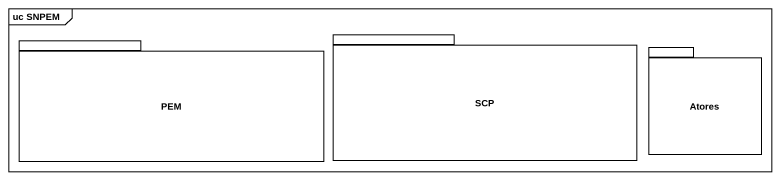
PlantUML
@startuml
mainframe uc SNPEM
package SCP {
}
package PEM {
}
package Atores {
}
@enduml
